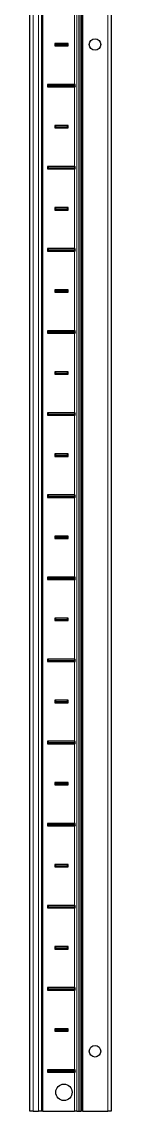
# Model space of a CAD drawing. Header units: millimetres. Extents: x -199 to 3603, y -1547 to 1507.
# Drawn here: x 1014 to 1063, y -852 to -188 of the extents above; entities that cross this region are included whole.
import ezdxf

# ---------------------------------------------------------------- set-up
doc = ezdxf.new("R2010")
doc.units = ezdxf.units.MM

msp = doc.modelspace()

# ---------------------------------------------------------------- linework, layer by layer
at = {"color": 7, "linetype": 'Continuous', "lineweight": 25}
for p, q in [((1013.68, -851.79), (1013.68, 447.21)), ((1020.88, 447.21), (1020.88, -851.79)), ((1043.55, 447.21), (1043.55, -851.79)), ((1043.58, 447.21), (1043.58, -851.79)), ((1045.38, 447.21), (1045.38, -851.79)), ((1063.38, 447.21), (1063.38, -851.79)), ((1037.03, -201.54), (1029.03, -201.54)), ((1029.03, -201.54), (1029.03, -203.04)), ((1029.78, -202.29), (1029.03, -201.54)), ((1029.78, -202.29), (1029.03, -203.04)), ((1029.03, -203.04), (1037.03, -203.04)), ((1029.78, -202.29), (1036.28, -202.29)), ((1036.28, -202.29), (1037.03, -201.54)), ((1036.28, -202.29), (1037.03, -203.04)), ((1037.03, -203.04), (1037.03, -201.54)), ((1040.93, -226.54), (1024.53, -226.54)), ((1024.53, -226.54), (1024.53, -228.04)), ((1025.28, -227.29), (1024.53, -226.54)), ((1025.28, -227.29), (1024.53, -228.04)), ((1024.53, -228.04), (1040.93, -228.04)), ((1025.28, -227.29), (1040.78, -227.29)), ((1040.78, -227.29), (1041.42, -226.65)), ((1040.78, -227.29), (1041.42, -227.94)), ((1041.42, -227.94), (1041.42, -226.65)), ((1037.03, -251.54), (1029.03, -251.54)), ((1029.03, -251.54), (1029.03, -253.04)), ((1029.78, -252.29), (1029.03, -251.54)), ((1036.28, -252.29), (1037.03, -251.54)), ((1037.03, -253.04), (1037.03, -251.54)), ((1029.78, -252.29), (1029.03, -253.04)), ((1029.03, -253.04), (1037.03, -253.04)), ((1029.78, -252.29), (1036.28, -252.29)), ((1036.28, -252.29), (1037.03, -253.04)), ((1040.93, -276.54), (1024.53, -276.54)), ((1024.53, -276.54), (1024.53, -278.04)), ((1025.28, -277.29), (1024.53, -276.54)), ((1025.28, -277.29), (1024.53, -278.04)), ((1024.53, -278.04), (1040.93, -278.04)), ((1025.28, -277.29), (1040.78, -277.29)), ((1040.78, -277.29), (1041.42, -276.65)), ((1040.78, -277.29), (1041.42, -277.94)), ((1041.42, -277.94), (1041.42, -276.65)), ((1037.03, -301.54), (1029.03, -301.54)), ((1029.03, -301.54), (1029.03, -303.04)), ((1029.78, -302.29), (1029.03, -301.54)), ((1029.78, -302.29), (1029.03, -303.04)), ((1029.03, -303.04), (1037.03, -303.04)), ((1029.78, -302.29), (1036.28, -302.29)), ((1036.28, -302.29), (1037.03, -301.54)), ((1036.28, -302.29), (1037.03, -303.04)), ((1037.03, -303.04), (1037.03, -301.54)), ((1040.93, -326.54), (1024.53, -326.54)), ((1024.53, -326.54), (1024.53, -328.04)), ((1025.28, -327.29), (1024.53, -326.54)), ((1025.28, -327.29), (1024.53, -328.04)), ((1024.53, -328.04), (1040.93, -328.04)), ((1025.28, -327.29), (1040.78, -327.29)), ((1040.78, -327.29), (1041.42, -326.65)), ((1040.78, -327.29), (1041.42, -327.94)), ((1041.42, -327.94), (1041.42, -326.65)), ((1037.03, -351.54), (1029.03, -351.54)), ((1029.03, -351.54), (1029.03, -353.04)), ((1029.78, -352.29), (1029.03, -351.54)), ((1036.28, -352.29), (1037.03, -351.54)), ((1037.03, -353.04), (1037.03, -351.54)), ((1029.78, -352.29), (1029.03, -353.04)), ((1029.03, -353.04), (1037.03, -353.04)), ((1029.78, -352.29), (1036.28, -352.29)), ((1036.28, -352.29), (1037.03, -353.04)), ((1040.93, -376.54), (1024.53, -376.54)), ((1024.53, -376.54), (1024.53, -378.04)), ((1025.28, -377.29), (1024.53, -376.54)), ((1025.28, -377.29), (1024.53, -378.04)), ((1024.53, -378.04), (1040.93, -378.04)), ((1025.28, -377.29), (1040.78, -377.29)), ((1040.78, -377.29), (1041.42, -376.65)), ((1040.78, -377.29), (1041.42, -377.94)), ((1041.42, -377.94), (1041.42, -376.65)), ((1037.03, -401.54), (1029.03, -401.54)), ((1029.03, -401.54), (1029.03, -403.04)), ((1029.78, -402.29), (1029.03, -401.54)), ((1029.78, -402.29), (1029.03, -403.04)), ((1029.03, -403.04), (1037.03, -403.04)), ((1029.78, -402.29), (1036.28, -402.29)), ((1036.28, -402.29), (1037.03, -401.54)), ((1036.28, -402.29), (1037.03, -403.04)), ((1037.03, -403.04), (1037.03, -401.54)), ((1040.93, -426.54), (1024.53, -426.54)), ((1024.53, -426.54), (1024.53, -428.04)), ((1025.28, -427.29), (1024.53, -426.54)), ((1025.28, -427.29), (1024.53, -428.04)), ((1024.53, -428.04), (1040.93, -428.04)), ((1025.28, -427.29), (1040.78, -427.29)), ((1040.78, -427.29), (1041.42, -426.65)), ((1040.78, -427.29), (1041.42, -427.94)), ((1041.42, -427.94), (1041.42, -426.65)), ((1037.03, -451.54), (1029.03, -451.54)), ((1029.03, -451.54), (1029.03, -453.04)), ((1029.78, -452.29), (1029.03, -451.54)), ((1029.78, -452.29), (1029.03, -453.04)), ((1029.03, -453.04), (1037.03, -453.04)), ((1029.78, -452.29), (1036.28, -452.29)), ((1036.28, -452.29), (1037.03, -451.54)), ((1036.28, -452.29), (1037.03, -453.04)), ((1037.03, -453.04), (1037.03, -451.54)), ((1040.93, -476.54), (1024.53, -476.54)), ((1024.53, -476.54), (1024.53, -478.04)), ((1025.28, -477.29), (1024.53, -476.54)), ((1025.28, -477.29), (1024.53, -478.04)), ((1025.28, -477.29), (1040.78, -477.29)), ((1040.78, -477.29), (1041.42, -476.65)), ((1040.78, -477.29), (1041.42, -477.94)), ((1041.42, -477.94), (1041.42, -476.65)), ((1024.53, -478.04), (1040.93, -478.04)), ((1037.03, -501.54), (1029.03, -501.54)), ((1029.03, -501.54), (1029.03, -503.04)), ((1029.78, -502.29), (1029.03, -501.54)), ((1029.78, -502.29), (1029.03, -503.04)), ((1029.03, -503.04), (1037.03, -503.04)), ((1029.78, -502.29), (1036.28, -502.29)), ((1036.28, -502.29), (1037.03, -501.54)), ((1036.28, -502.29), (1037.03, -503.04)), ((1037.03, -503.04), (1037.03, -501.54)), ((1040.93, -526.54), (1024.53, -526.54)), ((1024.53, -526.54), (1024.53, -528.04)), ((1025.28, -527.29), (1024.53, -526.54)), ((1025.28, -527.29), (1024.53, -528.04)), ((1024.53, -528.04), (1040.93, -528.04)), ((1025.28, -527.29), (1040.78, -527.29)), ((1040.78, -527.29), (1041.42, -526.65)), ((1040.78, -527.29), (1041.42, -527.94)), ((1041.42, -527.94), (1041.42, -526.65)), ((1037.03, -551.54), (1029.03, -551.54)), ((1029.03, -551.54), (1029.03, -553.04)), ((1029.78, -552.29), (1029.03, -551.54)), ((1029.78, -552.29), (1029.03, -553.04)), ((1029.03, -553.04), (1037.03, -553.04)), ((1029.78, -552.29), (1036.28, -552.29)), ((1036.28, -552.29), (1037.03, -551.54)), ((1036.28, -552.29), (1037.03, -553.04)), ((1037.03, -553.04), (1037.03, -551.54)), ((1040.93, -576.54), (1024.53, -576.54)), ((1024.53, -576.54), (1024.53, -578.04)), ((1025.28, -577.29), (1024.53, -576.54)), ((1040.78, -577.29), (1041.42, -576.65)), ((1041.42, -577.94), (1041.42, -576.65)), ((1025.28, -577.29), (1024.53, -578.04)), ((1024.53, -578.04), (1040.93, -578.04)), ((1025.28, -577.29), (1040.78, -577.29)), ((1040.78, -577.29), (1041.42, -577.94)), ((1037.03, -601.54), (1029.03, -601.54)), ((1029.03, -601.54), (1029.03, -603.04)), ((1029.78, -602.29), (1029.03, -601.54)), ((1029.78, -602.29), (1029.03, -603.04)), ((1029.03, -603.04), (1037.03, -603.04)), ((1029.78, -602.29), (1036.28, -602.29)), ((1036.28, -602.29), (1037.03, -601.54)), ((1036.28, -602.29), (1037.03, -603.04)), ((1037.03, -603.04), (1037.03, -601.54)), ((1040.93, -626.54), (1024.53, -626.54)), ((1024.53, -626.54), (1024.53, -628.04)), ((1025.28, -627.29), (1024.53, -626.54)), ((1025.28, -627.29), (1024.53, -628.04)), ((1024.53, -628.04), (1040.93, -628.04)), ((1025.28, -627.29), (1040.78, -627.29)), ((1040.78, -627.29), (1041.42, -626.65)), ((1040.78, -627.29), (1041.42, -627.94)), ((1041.42, -627.94), (1041.42, -626.65)), ((1037.03, -651.54), (1029.03, -651.54)), ((1029.03, -651.54), (1029.03, -653.04)), ((1029.78, -652.29), (1029.03, -651.54)), ((1029.78, -652.29), (1029.03, -653.04)), ((1029.03, -653.04), (1037.03, -653.04)), ((1029.78, -652.29), (1036.28, -652.29)), ((1036.28, -652.29), (1037.03, -651.54)), ((1036.28, -652.29), (1037.03, -653.04)), ((1037.03, -653.04), (1037.03, -651.54)), ((1040.93, -676.54), (1024.53, -676.54)), ((1024.53, -676.54), (1024.53, -678.04)), ((1025.28, -677.29), (1024.53, -676.54)), ((1025.28, -677.29), (1024.53, -678.04)), ((1024.53, -678.04), (1040.93, -678.04)), ((1025.28, -677.29), (1040.78, -677.29)), ((1040.78, -677.29), (1041.42, -676.65)), ((1040.78, -677.29), (1041.42, -677.94)), ((1041.42, -677.94), (1041.42, -676.65)), ((1037.03, -701.54), (1029.03, -701.54)), ((1029.03, -701.54), (1029.03, -703.04)), ((1029.78, -702.29), (1029.03, -701.54)), ((1029.78, -702.29), (1029.03, -703.04)), ((1029.03, -703.04), (1037.03, -703.04)), ((1029.78, -702.29), (1036.28, -702.29)), ((1036.28, -702.29), (1037.03, -701.54)), ((1036.28, -702.29), (1037.03, -703.04)), ((1037.03, -703.04), (1037.03, -701.54)), ((1040.93, -726.54), (1024.53, -726.54)), ((1024.53, -726.54), (1024.53, -728.04)), ((1025.28, -727.29), (1024.53, -726.54)), ((1025.28, -727.29), (1024.53, -728.04)), ((1024.53, -728.04), (1040.93, -728.04)), ((1025.28, -727.29), (1040.78, -727.29)), ((1040.78, -727.29), (1041.42, -726.65)), ((1040.78, -727.29), (1041.42, -727.94)), ((1041.42, -727.94), (1041.42, -726.65)), ((1029.03, -751.54), (1029.03, -753.04)), ((1037.03, -751.54), (1029.03, -751.54)), ((1029.78, -752.29), (1029.03, -751.54)), ((1029.78, -752.29), (1029.03, -753.04)), ((1029.03, -753.04), (1037.03, -753.04)), ((1029.78, -752.29), (1036.28, -752.29)), ((1036.28, -752.29), (1037.03, -751.54)), ((1036.28, -752.29), (1037.03, -753.04)), ((1037.03, -753.04), (1037.03, -751.54)), ((1040.93, -776.54), (1024.53, -776.54)), ((1024.53, -776.54), (1024.53, -778.04)), ((1025.28, -777.29), (1024.53, -776.54)), ((1025.28, -777.29), (1024.53, -778.04)), ((1024.53, -778.04), (1040.93, -778.04)), ((1025.28, -777.29), (1040.78, -777.29)), ((1040.78, -777.29), (1041.42, -776.65)), ((1040.78, -777.29), (1041.42, -777.94)), ((1041.42, -777.94), (1041.42, -776.65)), ((1029.03, -801.54), (1029.03, -803.04)), ((1037.03, -801.54), (1029.03, -801.54)), ((1029.78, -802.29), (1029.03, -801.54)), ((1029.78, -802.29), (1029.03, -803.04)), ((1029.78, -802.29), (1036.28, -802.29)), ((1036.28, -802.29), (1037.03, -801.54)), ((1036.28, -802.29), (1037.03, -803.04)), ((1037.03, -803.04), (1037.03, -801.54)), ((1029.03, -803.04), (1037.03, -803.04)), ((1040.93, -826.54), (1024.53, -826.54)), ((1024.53, -826.54), (1024.53, -828.04)), ((1025.28, -827.29), (1024.53, -826.54)), ((1025.28, -827.29), (1024.53, -828.04)), ((1024.53, -828.04), (1040.93, -828.04)), ((1025.28, -827.29), (1040.78, -827.29)), ((1040.78, -827.29), (1041.42, -826.65)), ((1040.78, -827.29), (1041.42, -827.94)), ((1041.42, -827.94), (1041.42, -826.65)), ((1015.68, -851.79), (1013.68, -851.79)), ((1015.68, -851.79), (1018.88, -851.79)), ((1020.88, -851.79), (1018.88, -851.79)), ((1021.53, -851.79), (1020.88, -851.79)), ((1021.53, -851.79), (1040.93, -851.79)), ((1042.34, -851.79), (1040.93, -851.79)), ((1042.34, -851.79), (1043.55, -851.79)), ((1043.55, -851.79), (1043.58, -851.79)), ((1043.58, -851.79), (1044.79, -851.79)), ((1045.38, -851.79), (1044.79, -851.79)), ((1046.03, -851.79), (1045.38, -851.79)), ((1046.03, -851.79), (1061.38, -851.79)), ((1063.38, -851.79), (1061.38, -851.79))]:
    msp.add_line(p, q, dxfattribs=at)
at = {"color": 8, "linetype": 'Continuous', "lineweight": 18}
for p, q in [((1015.68, 447.21), (1015.68, -851.79)), ((1018.88, -851.79), (1018.88, 447.21)), ((1021.53, 447.21), (1021.53, -851.79)), ((1042.34, 447.21), (1042.34, -851.79)), ((1044.79, -851.79), (1044.79, 447.21)), ((1046.03, 447.21), (1046.03, -851.79)), ((1061.38, -851.79), (1061.38, 447.21)), ((1040.93, -226.54), (1040.93, -178.04)), ((1040.93, -276.54), (1040.93, -228.04)), ((1040.93, -326.54), (1040.93, -278.04)), ((1040.93, -376.54), (1040.93, -328.04)), ((1040.93, -426.54), (1040.93, -378.04)), ((1040.93, -476.54), (1040.93, -428.04)), ((1040.93, -526.54), (1040.93, -478.04)), ((1040.93, -576.54), (1040.93, -528.04)), ((1040.93, -626.54), (1040.93, -578.04)), ((1040.93, -676.54), (1040.93, -628.04)), ((1040.93, -726.54), (1040.93, -678.04)), ((1040.93, -776.54), (1040.93, -728.04)), ((1040.93, -826.54), (1040.93, -778.04)), ((1040.93, -851.79), (1040.93, -828.04))]:
    msp.add_line(p, q, dxfattribs=at)
at = {"color": 7, "linetype": 'Continuous', "lineweight": 25}
for centre, radius in [((1053.53, -202.29), 3.5), ((1053.53, -815.29), 3.5), ((1034.53, -840.29), 5)]:
    msp.add_circle(centre, radius, dxfattribs=at)
for centre, start_param, end_param in [((1040.93, -230.01), 6.034916, 6.283185), ((1040.93, -224.58), 3.141593, 3.389862), ((1040.93, -280.01), 6.034916, 6.283185), ((1040.93, -274.58), 3.141593, 3.389862), ((1040.93, -330.01), 6.034916, 6.283185), ((1040.93, -324.58), 3.141593, 3.389862), ((1040.93, -380.01), 6.034916, 6.283185), ((1040.93, -374.58), 3.141593, 3.389862), ((1040.93, -430.01), 6.034916, 6.283185), ((1040.93, -424.58), 3.141593, 3.389862), ((1040.93, -480.01), 6.034916, 6.283185), ((1040.93, -474.58), 3.141593, 3.389862), ((1040.93, -530.01), 6.034916, 6.283185), ((1040.93, -524.58), 3.141593, 3.389862), ((1040.93, -580.01), 6.034916, 6.283185), ((1040.93, -574.58), 3.141593, 3.389862), ((1040.93, -630.01), 6.034916, 6.283185), ((1040.93, -624.58), 3.141593, 3.389862), ((1040.93, -680.01), 6.034916, 6.283185), ((1040.93, -674.58), 3.141593, 3.389862), ((1040.93, -730.01), 6.034916, 6.283185), ((1040.93, -724.58), 3.141593, 3.389862), ((1040.93, -780.01), 6.034916, 6.283185), ((1040.93, -774.58), 3.141593, 3.389862), ((1040.93, -830.01), 6.034916, 6.283185), ((1040.93, -824.58), 3.141593, 3.389862)]:
    msp.add_ellipse(centre, major_axis=(0, 3.46), ratio=0.57735, start_param=start_param, end_param=end_param, dxfattribs=at)

doc.saveas('drawing.dxf')
